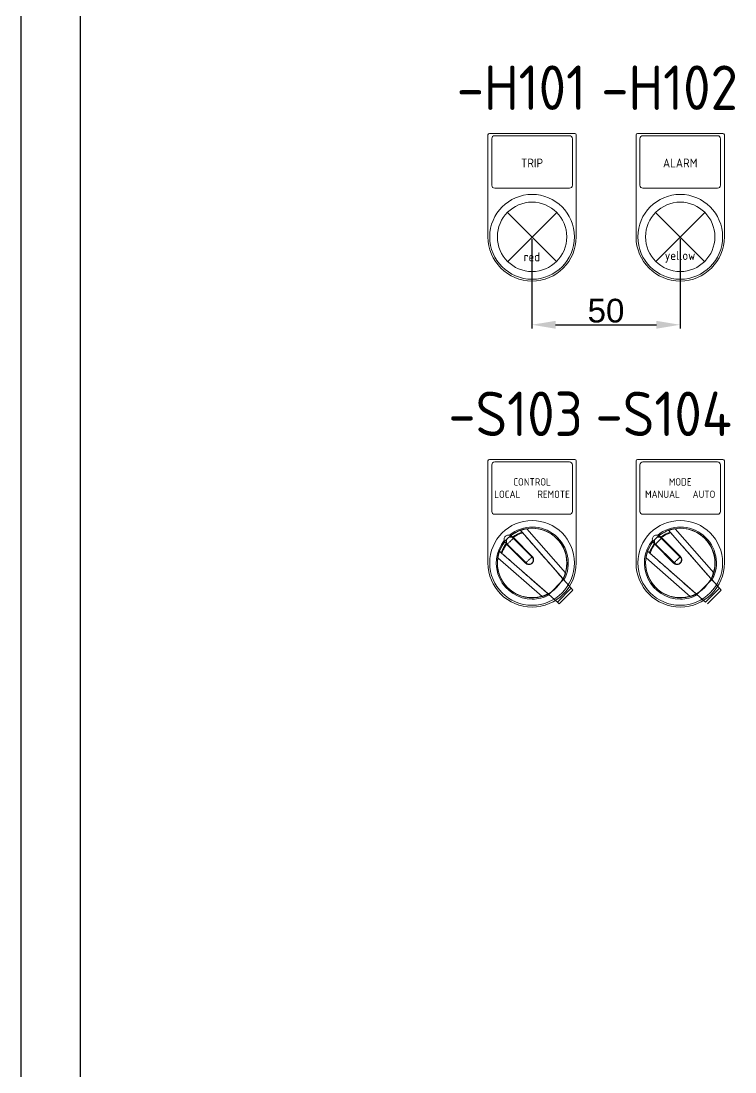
# Model space of a CAD drawing. Header units: millimetres. Extents: x 42356 to 50646, y 31507 to 39566.
# Drawn here: x 43065.5 to 43306.5, y 37394.4 to 37748.9 of the extents above; entities that cross this region are included whole.
import ezdxf
from ezdxf.enums import TextEntityAlignment as Align

# ---------------------------------------------------------------- set-up
doc = ezdxf.new("R2010")
doc.units = ezdxf.units.MM
doc.layers.add('! NO PLOT !', color=7, linetype='Continuous', true_color=0xff75dd, plot=False)
doc.layers.add('000-PI-Oprema', color=30, linetype='Continuous', lineweight=5)
doc.layers.add('000-PI_TEXT', color=7, linetype='Continuous')
doc.styles.add('PI0', font='isocpeur.ttf', dxfattribs={"width": 0.9})
doc.styles.get("Standard").update_dxf_attribs({"font": 'arial.ttf'})
doc.dimstyles.new('ISO-25-lb', dxfattribs={"dimtxt": 8, "dimasz": 8, "dimexe": 1.25, "dimexo": 0.625, "dimtad": 1, "dimtxsty": 'Standard', "dimcen": 5, "dimadec": 0, "dimazin": 0, "dimtfac": 1, "dimtmove": 0, "dimatfit": 3, "dimfxl": 0, "dimarcsym": 0})

# ---------------------------------------------------------------- blocks, each defined once
blk = doc.blocks.new('8806000_2000x800x600')
at = {"layer": '! NO PLOT !'}
for p, q in [((-3770.82, 1831.75), (-3770.82, -8.25)), ((-3750.82, 1826.75), (-3750.82, -3.25))]:
    blk.add_line(p, q, dxfattribs=at)
blk = doc.blocks.new('podloska')
at = {"layer": '000-PI-Oprema'}
for p, q in [((43278.7, 39063.45), (43278.7, 39097.85)), ((43279.2, 39098.35), (43308, 39098.35)), ((43280, 39080.85), (43280, 39096.55)), ((43281, 39097.55), (43306.2, 39097.55)), ((43307.2, 39080.85), (43307.2, 39096.55)), ((43308.5, 39063.45), (43308.5, 39097.85)), ((43281, 39079.85), (43306.2, 39079.85))]:
    blk.add_line(p, q, dxfattribs=at)
blk.add_circle((43293.6, 39063.45), 14.3, dxfattribs=at)
at = {"layer": '000-PI-Oprema', "ltscale": 0.25}
blk.add_circle((43293.6, 39063.45), 11.7, dxfattribs=at)
at = {"layer": '000-PI-Oprema'}
for centre, radius, start, end in [((43279.2, 39097.85), 0.5, 90, 179.9998), ((43281, 39096.55), 1, 90, 180.0001), ((43306.2, 39096.55), 1, 359.9999, 90), ((43308, 39097.85), 0.5, 0.0002, 90), ((43281, 39080.85), 1, 180, 270), ((43306.2, 39080.85), 1, 270, 0), ((43293.6, 39063.45), 14.9, 180, 0)]:
    blk.add_arc(centre, radius, start, end, dxfattribs=at)
blk = doc.blocks.new('*D328')
at = {"layer": '! NO PLOT !', "color": 0, "linetype": 'Continuous', "lineweight": -2, "ltscale": 0.25, "transparency": 16777216}
for p, q in [((43237.97, 37675.34), (43237.97, 37645.21)), ((43287.97, 37675.44), (43287.97, 37645.21)), ((43245.97, 37646.46), (43279.97, 37646.46))]:
    blk.add_line(p, q, dxfattribs=at)
at = {"layer": '! NO PLOT !', "color": 0, "ltscale": 0.25, "transparency": 16777216}
for points in [[(43245.97, 37647.79), (43245.97, 37645.13), (43237.97, 37646.46)], [(43279.97, 37647.79), (43279.97, 37645.13), (43287.97, 37646.46)]]:
    blk.add_solid(points, dxfattribs=at)
at = {"layer": 'Defpoints', "color": 0, "ltscale": 0.25, "transparency": 16777216}
for p in [(43237.97, 37675.97), (43287.97, 37676.07), (43287.97, 37646.46)]:
    blk.add_point(p, dxfattribs=at)
at = {"layer": '! NO PLOT !', "color": 0, "ltscale": 0.25, "transparency": 16777216, "insert": (43262.97, 37651.17), "char_height": 8, "attachment_point": 5}
blk.add_mtext('50', dxfattribs=at)

msp = doc.modelspace()

# ---------------------------------------------------------------- linework, layer by layer
at = {"layer": '000-PI-Oprema'}
for p, q in [((43229.695, 37684.342), (43246.241, 37667.796)), ((43246.341, 37684.342), (43229.795, 37667.796)), ((43279.695, 37684.342), (43296.241, 37667.796)), ((43296.341, 37684.342), (43279.795, 37667.796)), ((43233.047, 37575.547), (43233.332, 37575.691)), ((43233.332, 37575.691), (43233.622, 37575.826)), ((43233.622, 37575.826), (43233.916, 37575.953)), ((43233.916, 37575.953), (43234.214, 37576.07)), ((43234.094, 37577.106), (43234.097, 37577.107)), ((43234.098, 37577.102), (43234.094, 37577.106)), ((43234.097, 37577.107), (43234.106, 37577.11)), ((43234.11, 37577.088), (43234.098, 37577.102)), ((43234.106, 37577.11), (43234.12, 37577.116)), ((43234.131, 37577.065), (43234.11, 37577.088)), ((43234.12, 37577.116), (43234.14, 37577.123)), ((43234.16, 37577.032), (43234.131, 37577.065)), ((43234.14, 37577.123), (43234.166, 37577.132)), ((43234.198, 37576.989), (43234.16, 37577.032)), ((43234.166, 37577.132), (43234.198, 37577.143)), ((43234.198, 37577.143), (43234.236, 37577.157)), ((43234.245, 37576.935), (43234.198, 37576.989)), ((43234.214, 37576.07), (43234.515, 37576.179)), ((43234.236, 37577.157), (43234.28, 37577.171)), ((43234.301, 37576.87), (43234.245, 37576.935)), ((43234.28, 37577.171), (43234.328, 37577.188)), ((43234.367, 37576.795), (43234.301, 37576.87)), ((43234.328, 37577.188), (43234.382, 37577.206)), ((43234.443, 37576.709), (43234.367, 37576.795)), ((43234.382, 37577.206), (43234.441, 37577.225)), ((43234.441, 37577.225), (43234.504, 37577.246)), ((43234.527, 37576.613), (43234.443, 37576.709)), ((43234.504, 37577.246), (43234.57, 37577.267)), ((43234.515, 37576.179), (43234.819, 37576.278)), ((43234.622, 37576.505), (43234.527, 37576.613)), ((43234.57, 37577.267), (43234.64, 37577.288)), ((43234.636, 37576.488), (43234.608, 37576.52)), ((43248.361, 37560.85), (43234.622, 37576.505)), ((43234.664, 37576.455), (43234.636, 37576.488)), ((43234.64, 37577.288), (43234.713, 37577.31)), ((43234.694, 37576.421), (43234.664, 37576.455)), ((43234.724, 37576.387), (43234.694, 37576.421)), ((43234.713, 37577.31), (43234.789, 37577.333)), ((43234.755, 37576.351), (43234.724, 37576.387)), ((43234.787, 37576.315), (43234.755, 37576.351)), ((43234.819, 37576.278), (43234.787, 37576.315)), ((43234.789, 37577.333), (43234.871, 37577.357)), ((43235.55, 37575.446), (43234.819, 37576.278)), ((43234.871, 37577.357), (43234.956, 37577.38)), ((43234.956, 37577.38), (43235.045, 37577.405)), ((43235.045, 37577.405), (43235.137, 37577.429)), ((43235.137, 37577.429), (43235.233, 37577.453)), ((43235.233, 37577.453), (43235.331, 37577.477)), ((43235.331, 37577.477), (43235.431, 37577.501)), ((43235.431, 37577.501), (43235.534, 37577.524)), ((43235.534, 37577.524), (43235.637, 37577.547)), ((43235.637, 37577.547), (43235.742, 37577.569)), ((43235.742, 37577.569), (43235.848, 37577.59)), ((43235.848, 37577.59), (43235.954, 37577.61)), ((43235.954, 37577.61), (43236.059, 37577.629)), ((43236.059, 37577.629), (43236.163, 37577.646)), ((43236.163, 37577.646), (43236.267, 37577.663)), ((43249.358, 37562.745), (43236.267, 37577.663)), ((43283.047, 37575.547), (43283.332, 37575.691)), ((43283.332, 37575.691), (43283.622, 37575.826)), ((43283.622, 37575.826), (43283.916, 37575.953)), ((43283.916, 37575.953), (43284.214, 37576.07)), ((43284.094, 37577.106), (43284.097, 37577.107)), ((43284.098, 37577.102), (43284.094, 37577.106)), ((43284.097, 37577.107), (43284.106, 37577.11)), ((43284.11, 37577.088), (43284.098, 37577.102)), ((43284.106, 37577.11), (43284.12, 37577.116)), ((43284.131, 37577.065), (43284.11, 37577.088)), ((43284.12, 37577.116), (43284.14, 37577.123)), ((43284.16, 37577.032), (43284.131, 37577.065)), ((43284.14, 37577.123), (43284.166, 37577.132)), ((43284.198, 37576.989), (43284.16, 37577.032)), ((43284.166, 37577.132), (43284.198, 37577.143)), ((43284.198, 37577.143), (43284.236, 37577.157)), ((43284.245, 37576.935), (43284.198, 37576.989)), ((43284.214, 37576.07), (43284.515, 37576.179)), ((43284.236, 37577.157), (43284.28, 37577.171)), ((43284.301, 37576.87), (43284.245, 37576.935)), ((43284.28, 37577.171), (43284.328, 37577.188)), ((43284.367, 37576.795), (43284.301, 37576.87)), ((43284.328, 37577.188), (43284.382, 37577.206)), ((43284.443, 37576.709), (43284.367, 37576.795)), ((43284.382, 37577.206), (43284.441, 37577.225)), ((43284.441, 37577.225), (43284.504, 37577.246)), ((43284.527, 37576.613), (43284.443, 37576.709)), ((43284.504, 37577.246), (43284.57, 37577.267)), ((43284.515, 37576.179), (43284.819, 37576.278)), ((43284.622, 37576.505), (43284.527, 37576.613)), ((43284.57, 37577.267), (43284.64, 37577.288)), ((43284.636, 37576.488), (43284.608, 37576.52)), ((43298.361, 37560.85), (43284.622, 37576.505)), ((43284.664, 37576.455), (43284.636, 37576.488)), ((43284.64, 37577.288), (43284.712, 37577.31)), ((43284.694, 37576.421), (43284.664, 37576.455)), ((43284.724, 37576.387), (43284.694, 37576.421)), ((43284.712, 37577.31), (43284.789, 37577.333)), ((43284.755, 37576.351), (43284.724, 37576.387)), ((43284.787, 37576.315), (43284.755, 37576.351)), ((43284.819, 37576.278), (43284.787, 37576.315)), ((43284.789, 37577.333), (43284.871, 37577.357)), ((43285.55, 37575.446), (43284.819, 37576.278)), ((43284.871, 37577.357), (43284.956, 37577.38)), ((43284.956, 37577.38), (43285.045, 37577.405)), ((43285.045, 37577.405), (43285.137, 37577.429)), ((43285.137, 37577.429), (43285.233, 37577.453)), ((43285.233, 37577.453), (43285.331, 37577.477)), ((43285.331, 37577.477), (43285.431, 37577.501)), ((43285.431, 37577.501), (43285.534, 37577.524)), ((43285.534, 37577.524), (43285.637, 37577.547)), ((43285.637, 37577.547), (43285.742, 37577.569)), ((43285.742, 37577.569), (43285.848, 37577.59)), ((43285.848, 37577.59), (43285.954, 37577.61)), ((43285.954, 37577.61), (43286.059, 37577.629)), ((43286.059, 37577.629), (43286.163, 37577.646)), ((43286.163, 37577.646), (43286.267, 37577.663)), ((43299.358, 37562.745), (43286.267, 37577.663)), ((43228.787, 37573.23), (43228.783, 37573.234)), ((43228.799, 37573.218), (43228.787, 37573.23)), ((43228.82, 37573.198), (43228.799, 37573.218)), ((43228.849, 37573.168), (43228.82, 37573.198)), ((43228.887, 37573.13), (43228.849, 37573.168)), ((43228.934, 37573.083), (43228.887, 37573.13)), ((43228.991, 37573.027), (43228.934, 37573.083)), ((43236.496, 37565.662), (43228.988, 37573.17)), ((43229.057, 37572.961), (43228.991, 37573.027)), ((43229.132, 37572.885), (43229.057, 37572.961)), ((43229.073, 37571.918), (43229.249, 37572.183)), ((43229.217, 37572.8), (43229.132, 37572.885)), ((43229.311, 37572.706), (43229.217, 37572.8)), ((43229.317, 37572.559), (43229.236, 37572.64)), ((43229.249, 37572.183), (43229.433, 37572.442)), ((43236.272, 37565.746), (43229.311, 37572.706)), ((43229.345, 37572.531), (43229.317, 37572.559)), ((43229.433, 37572.442), (43229.345, 37572.531)), ((43235.807, 37566.069), (43229.433, 37572.442)), ((43230.908, 37575.352), (43230.904, 37575.356)), ((43230.92, 37575.339), (43230.908, 37575.352)), ((43230.941, 37575.319), (43230.92, 37575.339)), ((43230.97, 37575.29), (43230.941, 37575.319)), ((43238.017, 37568.102), (43230.968, 37575.15)), ((43231.008, 37575.252), (43230.97, 37575.29)), ((43231.253, 37575.006), (43231.008, 37575.252)), ((43231.338, 37574.922), (43231.253, 37575.006)), ((43231.432, 37574.827), (43231.338, 37574.922)), ((43238.393, 37567.867), (43231.432, 37574.827)), ((43231.552, 37574.849), (43231.499, 37574.902)), ((43231.58, 37574.822), (43231.552, 37574.849)), ((43231.608, 37574.793), (43231.58, 37574.822)), ((43231.696, 37574.705), (43231.608, 37574.793)), ((43231.696, 37574.705), (43231.956, 37574.89)), ((43238.07, 37568.331), (43231.696, 37574.705)), ((43231.956, 37574.89), (43232.221, 37575.066)), ((43232.221, 37575.066), (43232.491, 37575.235)), ((43232.491, 37575.235), (43232.767, 37575.395)), ((43232.767, 37575.395), (43233.047, 37575.547)), ((43236.28, 37574.614), (43235.55, 37575.446)), ((43237.009, 37573.783), (43236.28, 37574.614)), ((43237.739, 37572.951), (43237.009, 37573.783)), ((43238.469, 37572.12), (43237.739, 37572.951)), ((43239.198, 37571.288), (43238.469, 37572.12)), ((43278.787, 37573.23), (43278.783, 37573.234)), ((43278.799, 37573.218), (43278.787, 37573.23)), ((43278.82, 37573.198), (43278.799, 37573.218)), ((43278.849, 37573.168), (43278.82, 37573.198)), ((43278.887, 37573.13), (43278.849, 37573.168)), ((43278.934, 37573.083), (43278.887, 37573.13)), ((43278.991, 37573.027), (43278.934, 37573.083)), ((43286.496, 37565.662), (43278.988, 37573.17)), ((43279.057, 37572.961), (43278.991, 37573.027)), ((43279.132, 37572.885), (43279.057, 37572.961)), ((43279.072, 37571.918), (43279.249, 37572.183)), ((43279.217, 37572.8), (43279.132, 37572.885)), ((43279.311, 37572.706), (43279.217, 37572.8)), ((43279.317, 37572.559), (43279.236, 37572.64)), ((43279.249, 37572.183), (43279.433, 37572.442)), ((43286.272, 37565.746), (43279.311, 37572.706)), ((43279.345, 37572.531), (43279.317, 37572.559)), ((43279.433, 37572.442), (43279.345, 37572.531)), ((43285.807, 37566.069), (43279.433, 37572.442)), ((43280.908, 37575.352), (43280.904, 37575.356)), ((43280.92, 37575.339), (43280.908, 37575.352)), ((43280.941, 37575.319), (43280.92, 37575.339)), ((43280.97, 37575.29), (43280.941, 37575.319)), ((43288.016, 37568.102), (43280.968, 37575.15)), ((43281.008, 37575.252), (43280.97, 37575.29)), ((43281.253, 37575.006), (43281.008, 37575.252)), ((43281.338, 37574.922), (43281.253, 37575.006)), ((43281.432, 37574.827), (43281.338, 37574.922)), ((43288.393, 37567.867), (43281.432, 37574.827)), ((43281.552, 37574.849), (43281.499, 37574.902)), ((43281.58, 37574.822), (43281.552, 37574.849)), ((43281.608, 37574.793), (43281.58, 37574.822)), ((43281.696, 37574.705), (43281.608, 37574.793)), ((43281.696, 37574.705), (43281.956, 37574.89)), ((43288.07, 37568.331), (43281.696, 37574.705)), ((43281.956, 37574.89), (43282.221, 37575.066)), ((43282.221, 37575.066), (43282.491, 37575.235)), ((43282.491, 37575.235), (43282.767, 37575.395)), ((43282.767, 37575.395), (43283.047, 37575.547)), ((43286.279, 37574.614), (43285.55, 37575.446)), ((43287.009, 37573.783), (43286.279, 37574.614)), ((43287.739, 37572.951), (43287.009, 37573.783)), ((43288.469, 37572.12), (43287.739, 37572.951)), ((43289.198, 37571.288), (43288.469, 37572.12)), ((43226.57, 37568.396), (43226.592, 37568.501)), ((43226.592, 37568.501), (43226.614, 37568.605)), ((43226.614, 37568.605), (43226.638, 37568.707)), ((43226.638, 37568.707), (43226.661, 37568.808)), ((43226.661, 37568.808), (43226.685, 37568.906)), ((43226.685, 37568.906), (43226.71, 37569.001)), ((43226.71, 37569.001), (43226.734, 37569.094)), ((43226.734, 37569.094), (43226.758, 37569.183)), ((43226.758, 37569.183), (43226.782, 37569.268)), ((43226.782, 37569.268), (43226.806, 37569.349)), ((43226.806, 37569.349), (43226.828, 37569.426)), ((43226.828, 37569.426), (43226.85, 37569.499)), ((43226.85, 37569.499), (43226.872, 37569.568)), ((43226.872, 37569.568), (43226.893, 37569.635)), ((43226.893, 37569.635), (43226.913, 37569.698)), ((43226.913, 37569.698), (43226.933, 37569.756)), ((43226.933, 37569.756), (43226.951, 37569.81)), ((43226.951, 37569.81), (43226.967, 37569.859)), ((43226.967, 37569.859), (43226.982, 37569.902)), ((43226.982, 37569.902), (43226.995, 37569.94)), ((43226.995, 37569.94), (43227.007, 37569.972)), ((43227.007, 37569.972), (43227.016, 37569.999)), ((43227.016, 37569.999), (43227.023, 37570.019)), ((43227.023, 37570.019), (43227.028, 37570.033)), ((43227.028, 37570.033), (43227.031, 37570.041)), ((43227.031, 37570.041), (43227.032, 37570.044)), ((43227.037, 37570.04), (43227.032, 37570.044)), ((43227.05, 37570.028), (43227.037, 37570.04)), ((43227.074, 37570.008), (43227.05, 37570.028)), ((43227.107, 37569.979), (43227.074, 37570.008)), ((43227.15, 37569.941), (43227.107, 37569.979)), ((43227.204, 37569.894), (43227.15, 37569.941)), ((43227.268, 37569.837), (43227.204, 37569.894)), ((43227.343, 37569.771), (43227.268, 37569.837)), ((43227.429, 37569.696), (43227.343, 37569.771)), ((43227.526, 37569.611), (43227.429, 37569.696)), ((43227.633, 37569.517), (43227.526, 37569.611)), ((43227.651, 37569.503), (43227.619, 37569.531)), ((43243.289, 37555.778), (43227.633, 37569.517)), ((43227.684, 37569.474), (43227.651, 37569.503)), ((43227.718, 37569.445), (43227.684, 37569.474)), ((43227.752, 37569.414), (43227.718, 37569.445)), ((43227.787, 37569.383), (43227.752, 37569.414)), ((43227.824, 37569.352), (43227.787, 37569.383)), ((43227.861, 37569.319), (43227.824, 37569.352)), ((43227.861, 37569.319), (43227.96, 37569.624)), ((43228.692, 37568.589), (43227.861, 37569.319)), ((43227.96, 37569.624), (43228.069, 37569.925)), ((43228.069, 37569.925), (43228.186, 37570.223)), ((43228.186, 37570.223), (43228.313, 37570.517)), ((43228.313, 37570.517), (43228.448, 37570.806)), ((43228.448, 37570.806), (43228.591, 37571.091)), ((43228.591, 37571.091), (43228.743, 37571.372)), ((43229.524, 37567.859), (43228.692, 37568.589)), ((43228.743, 37571.372), (43228.904, 37571.647)), ((43228.904, 37571.647), (43229.073, 37571.918)), ((43239.928, 37570.457), (43239.198, 37571.288)), ((43240.657, 37569.626), (43239.928, 37570.457)), ((43242.116, 37567.964), (43240.657, 37569.626)), ((43276.57, 37568.396), (43276.592, 37568.501)), ((43276.592, 37568.501), (43276.614, 37568.605)), ((43276.614, 37568.605), (43276.638, 37568.707)), ((43276.638, 37568.707), (43276.661, 37568.808)), ((43276.661, 37568.808), (43276.685, 37568.906)), ((43276.685, 37568.906), (43276.71, 37569.001)), ((43276.71, 37569.001), (43276.734, 37569.094)), ((43276.734, 37569.094), (43276.758, 37569.183)), ((43276.758, 37569.183), (43276.782, 37569.268)), ((43276.782, 37569.268), (43276.806, 37569.349)), ((43276.806, 37569.349), (43276.828, 37569.426)), ((43276.828, 37569.426), (43276.85, 37569.499)), ((43276.85, 37569.499), (43276.872, 37569.568)), ((43276.872, 37569.568), (43276.893, 37569.635)), ((43276.893, 37569.635), (43276.913, 37569.698)), ((43276.913, 37569.698), (43276.932, 37569.756)), ((43276.932, 37569.756), (43276.951, 37569.81)), ((43276.951, 37569.81), (43276.967, 37569.859)), ((43276.967, 37569.859), (43276.982, 37569.902)), ((43276.982, 37569.902), (43276.995, 37569.94)), ((43276.995, 37569.94), (43277.007, 37569.972)), ((43277.007, 37569.972), (43277.016, 37569.999)), ((43277.016, 37569.999), (43277.023, 37570.019)), ((43277.023, 37570.019), (43277.028, 37570.033)), ((43277.028, 37570.033), (43277.031, 37570.041)), ((43277.031, 37570.041), (43277.032, 37570.044)), ((43277.037, 37570.04), (43277.032, 37570.044)), ((43277.05, 37570.028), (43277.037, 37570.04)), ((43277.074, 37570.008), (43277.05, 37570.028)), ((43277.107, 37569.979), (43277.074, 37570.008)), ((43277.15, 37569.941), (43277.107, 37569.979)), ((43277.204, 37569.894), (43277.15, 37569.941)), ((43277.268, 37569.837), (43277.204, 37569.894)), ((43277.343, 37569.771), (43277.268, 37569.837)), ((43277.429, 37569.696), (43277.343, 37569.771)), ((43277.526, 37569.611), (43277.429, 37569.696)), ((43277.633, 37569.517), (43277.526, 37569.611)), ((43277.651, 37569.503), (43277.619, 37569.531)), ((43293.289, 37555.778), (43277.633, 37569.517)), ((43277.684, 37569.474), (43277.651, 37569.503)), ((43277.718, 37569.445), (43277.684, 37569.474)), ((43277.752, 37569.414), (43277.718, 37569.445)), ((43277.787, 37569.383), (43277.752, 37569.414)), ((43277.823, 37569.352), (43277.787, 37569.383)), ((43277.86, 37569.319), (43277.823, 37569.352)), ((43277.86, 37569.319), (43277.96, 37569.624)), ((43278.692, 37568.589), (43277.86, 37569.319)), ((43277.96, 37569.624), (43278.068, 37569.925)), ((43278.068, 37569.925), (43278.186, 37570.223)), ((43278.186, 37570.223), (43278.313, 37570.517)), ((43278.313, 37570.517), (43278.448, 37570.806)), ((43278.448, 37570.806), (43278.591, 37571.091)), ((43278.591, 37571.091), (43278.743, 37571.372)), ((43279.524, 37567.859), (43278.692, 37568.589)), ((43278.743, 37571.372), (43278.904, 37571.647)), ((43278.904, 37571.647), (43279.072, 37571.918)), ((43289.928, 37570.457), (43289.198, 37571.288)), ((43290.657, 37569.626), (43289.928, 37570.457)), ((43292.116, 37567.964), (43290.657, 37569.626)), ((43226.476, 37567.872), (43226.492, 37567.975)), ((43241.394, 37554.78), (43226.476, 37567.872)), ((43226.492, 37567.975), (43226.51, 37568.08)), ((43226.51, 37568.08), (43226.529, 37568.185)), ((43226.529, 37568.185), (43226.549, 37568.291)), ((43226.549, 37568.291), (43226.57, 37568.396)), ((43230.356, 37567.129), (43229.524, 37567.859)), ((43231.188, 37566.399), (43230.356, 37567.129)), ((43232.019, 37565.67), (43231.188, 37566.399)), ((43232.851, 37564.94), (43232.019, 37565.67)), ((43235.859, 37566.019), (43235.807, 37566.069)), ((43235.913, 37565.972), (43235.859, 37566.019)), ((43235.969, 37565.927), (43235.913, 37565.972)), ((43236.027, 37565.885), (43235.969, 37565.927)), ((43236.087, 37565.845), (43236.027, 37565.885)), ((43236.149, 37565.808), (43236.087, 37565.845)), ((43236.212, 37565.774), (43236.149, 37565.808)), ((43236.277, 37565.743), (43236.212, 37565.774)), ((43236.343, 37565.715), (43236.277, 37565.743)), ((43236.41, 37565.69), (43236.343, 37565.715)), ((43236.478, 37565.668), (43236.41, 37565.69)), ((43236.548, 37565.648), (43236.478, 37565.668)), ((43236.618, 37565.633), (43236.548, 37565.648)), ((43236.688, 37565.62), (43236.618, 37565.633)), ((43236.759, 37565.61), (43236.688, 37565.62)), ((43236.831, 37565.604), (43236.759, 37565.61)), ((43236.903, 37565.6), (43236.831, 37565.604)), ((43236.974, 37565.6), (43236.903, 37565.6)), ((43236.974, 37565.6), (43237.046, 37565.604)), ((43237.046, 37565.604), (43237.118, 37565.61)), ((43237.118, 37565.61), (43237.189, 37565.62)), ((43237.189, 37565.62), (43237.26, 37565.632)), ((43237.26, 37565.632), (43237.33, 37565.648)), ((43237.33, 37565.648), (43237.399, 37565.668)), ((43237.399, 37565.668), (43237.467, 37565.69)), ((43237.467, 37565.69), (43237.534, 37565.715)), ((43237.534, 37565.715), (43237.6, 37565.743)), ((43237.6, 37565.743), (43237.665, 37565.774)), ((43237.665, 37565.774), (43237.728, 37565.808)), ((43237.728, 37565.808), (43237.79, 37565.845)), ((43237.79, 37565.845), (43237.85, 37565.885)), ((43237.85, 37565.885), (43237.908, 37565.927)), ((43237.908, 37565.927), (43237.964, 37565.972)), ((43237.964, 37565.972), (43238.018, 37566.019)), ((43238.476, 37567.642), (43238.017, 37568.102)), ((43238.018, 37566.019), (43238.07, 37566.069)), ((43238.12, 37568.279), (43238.07, 37568.331)), ((43238.07, 37566.069), (43238.12, 37566.121)), ((43238.167, 37568.225), (43238.12, 37568.279)), ((43238.12, 37566.121), (43238.167, 37566.175)), ((43238.212, 37568.169), (43238.167, 37568.225)), ((43238.167, 37566.175), (43238.212, 37566.231)), ((43238.254, 37568.111), (43238.212, 37568.169)), ((43238.212, 37566.231), (43238.254, 37566.289)), ((43238.293, 37568.051), (43238.254, 37568.111)), ((43238.254, 37566.289), (43238.293, 37566.349)), ((43238.33, 37567.99), (43238.293, 37568.051)), ((43238.293, 37566.349), (43238.33, 37566.41)), ((43238.364, 37567.926), (43238.33, 37567.99)), ((43238.33, 37566.41), (43238.364, 37566.474)), ((43238.395, 37567.862), (43238.364, 37567.926)), ((43238.364, 37566.474), (43238.395, 37566.538)), ((43238.424, 37567.796), (43238.395, 37567.862)), ((43238.395, 37566.538), (43238.424, 37566.604)), ((43238.449, 37567.728), (43238.424, 37567.796)), ((43238.424, 37566.604), (43238.449, 37566.672)), ((43238.471, 37567.66), (43238.449, 37567.728)), ((43238.449, 37566.672), (43238.471, 37566.74)), ((43238.49, 37567.591), (43238.471, 37567.66)), ((43238.471, 37566.74), (43238.49, 37566.809)), ((43238.506, 37567.521), (43238.49, 37567.591)), ((43238.49, 37566.809), (43238.506, 37566.879)), ((43238.519, 37567.45), (43238.506, 37567.521)), ((43238.506, 37566.879), (43238.519, 37566.95)), ((43238.529, 37567.379), (43238.519, 37567.45)), ((43238.519, 37566.95), (43238.529, 37567.021)), ((43238.535, 37567.308), (43238.529, 37567.379)), ((43238.529, 37567.021), (43238.535, 37567.092)), ((43238.538, 37567.236), (43238.535, 37567.308)), ((43238.535, 37567.092), (43238.538, 37567.164)), ((43238.538, 37567.164), (43238.538, 37567.236)), ((43242.845, 37567.133), (43242.116, 37567.964)), ((43243.574, 37566.302), (43242.845, 37567.133)), ((43244.303, 37565.472), (43243.574, 37566.302)), ((43245.031, 37564.641), (43244.303, 37565.472)), ((43276.476, 37567.872), (43276.492, 37567.975)), ((43291.394, 37554.78), (43276.476, 37567.872)), ((43276.492, 37567.975), (43276.51, 37568.08)), ((43276.51, 37568.08), (43276.529, 37568.185)), ((43276.529, 37568.185), (43276.549, 37568.291)), ((43276.549, 37568.291), (43276.57, 37568.396)), ((43280.356, 37567.129), (43279.524, 37567.859)), ((43281.188, 37566.399), (43280.356, 37567.129)), ((43282.019, 37565.67), (43281.188, 37566.399)), ((43282.85, 37564.94), (43282.019, 37565.67)), ((43285.859, 37566.019), (43285.807, 37566.069)), ((43285.913, 37565.972), (43285.859, 37566.019)), ((43285.969, 37565.927), (43285.913, 37565.972)), ((43286.027, 37565.885), (43285.969, 37565.927)), ((43286.087, 37565.845), (43286.027, 37565.885)), ((43286.149, 37565.808), (43286.087, 37565.845)), ((43286.212, 37565.774), (43286.149, 37565.808)), ((43286.277, 37565.743), (43286.212, 37565.774)), ((43286.343, 37565.715), (43286.277, 37565.743)), ((43286.41, 37565.69), (43286.343, 37565.715)), ((43286.478, 37565.668), (43286.41, 37565.69)), ((43286.548, 37565.648), (43286.478, 37565.668)), ((43286.618, 37565.633), (43286.548, 37565.648)), ((43286.688, 37565.62), (43286.618, 37565.633)), ((43286.759, 37565.61), (43286.688, 37565.62)), ((43286.831, 37565.604), (43286.759, 37565.61)), ((43286.903, 37565.6), (43286.831, 37565.604)), ((43286.974, 37565.6), (43286.903, 37565.6)), ((43286.974, 37565.6), (43287.046, 37565.604)), ((43287.046, 37565.604), (43287.118, 37565.61)), ((43287.118, 37565.61), (43287.189, 37565.62)), ((43287.189, 37565.62), (43287.26, 37565.632)), ((43287.26, 37565.632), (43287.33, 37565.648)), ((43287.33, 37565.648), (43287.399, 37565.668)), ((43287.399, 37565.668), (43287.467, 37565.69)), ((43287.467, 37565.69), (43287.534, 37565.715)), ((43287.534, 37565.715), (43287.6, 37565.743)), ((43287.6, 37565.743), (43287.665, 37565.774)), ((43287.665, 37565.774), (43287.728, 37565.808)), ((43287.728, 37565.808), (43287.79, 37565.845)), ((43287.79, 37565.845), (43287.85, 37565.885)), ((43287.85, 37565.885), (43287.908, 37565.927)), ((43287.908, 37565.927), (43287.964, 37565.972)), ((43287.964, 37565.972), (43288.018, 37566.019)), ((43288.476, 37567.642), (43288.016, 37568.102)), ((43288.018, 37566.019), (43288.07, 37566.069)), ((43288.12, 37568.279), (43288.07, 37568.331)), ((43288.07, 37566.069), (43288.12, 37566.121)), ((43288.167, 37568.225), (43288.12, 37568.279)), ((43288.12, 37566.121), (43288.167, 37566.175)), ((43288.212, 37568.169), (43288.167, 37568.225)), ((43288.167, 37566.175), (43288.212, 37566.231)), ((43288.254, 37568.111), (43288.212, 37568.169)), ((43288.212, 37566.231), (43288.254, 37566.289)), ((43288.293, 37568.051), (43288.254, 37568.111)), ((43288.254, 37566.289), (43288.293, 37566.349)), ((43288.33, 37567.99), (43288.293, 37568.051)), ((43288.293, 37566.349), (43288.33, 37566.41)), ((43288.364, 37567.926), (43288.33, 37567.99)), ((43288.33, 37566.41), (43288.364, 37566.474)), ((43288.395, 37567.862), (43288.364, 37567.926)), ((43288.364, 37566.474), (43288.395, 37566.538)), ((43288.424, 37567.796), (43288.395, 37567.862)), ((43288.395, 37566.538), (43288.424, 37566.604)), ((43288.449, 37567.728), (43288.424, 37567.796)), ((43288.424, 37566.604), (43288.449, 37566.672)), ((43288.471, 37567.66), (43288.449, 37567.728)), ((43288.449, 37566.672), (43288.471, 37566.74)), ((43288.49, 37567.591), (43288.471, 37567.66)), ((43288.471, 37566.74), (43288.49, 37566.809)), ((43288.506, 37567.521), (43288.49, 37567.591)), ((43288.49, 37566.809), (43288.506, 37566.879)), ((43288.519, 37567.45), (43288.506, 37567.521)), ((43288.506, 37566.879), (43288.519, 37566.95)), ((43288.529, 37567.379), (43288.519, 37567.45)), ((43288.519, 37566.95), (43288.529, 37567.021)), ((43288.535, 37567.308), (43288.529, 37567.379)), ((43288.529, 37567.021), (43288.535, 37567.092)), ((43288.538, 37567.236), (43288.535, 37567.308)), ((43288.535, 37567.092), (43288.538, 37567.164)), ((43288.538, 37567.164), (43288.538, 37567.236)), ((43292.845, 37567.133), (43292.116, 37567.964)), ((43293.574, 37566.302), (43292.845, 37567.133)), ((43294.303, 37565.472), (43293.574, 37566.302)), ((43295.031, 37564.641), (43294.303, 37565.472)), ((43233.682, 37564.211), (43232.851, 37564.94)), ((43234.513, 37563.481), (43233.682, 37564.211)), ((43236.175, 37562.023), (43234.513, 37563.481)), ((43237.006, 37561.294), (43236.175, 37562.023)), ((43246.489, 37562.981), (43245.031, 37564.641)), ((43247.217, 37562.15), (43246.489, 37562.981)), ((43248.674, 37560.49), (43247.217, 37562.15)), ((43247.533, 37561.79), (43247.534, 37561.791)), ((43248.842, 37561.328), (43248.915, 37561.499)), ((43248.915, 37561.499), (43248.992, 37561.686)), ((43248.992, 37561.686), (43249.07, 37561.886)), ((43249.07, 37561.886), (43249.147, 37562.096)), ((43249.147, 37562.096), (43249.222, 37562.312)), ((43249.222, 37562.312), (43249.293, 37562.53)), ((43249.293, 37562.53), (43249.358, 37562.745)), ((43283.682, 37564.211), (43282.85, 37564.94)), ((43284.513, 37563.481), (43283.682, 37564.211)), ((43286.175, 37562.023), (43284.513, 37563.481)), ((43287.006, 37561.294), (43286.175, 37562.023)), ((43296.489, 37562.981), (43295.031, 37564.641)), ((43297.217, 37562.15), (43296.489, 37562.981)), ((43298.674, 37560.49), (43297.217, 37562.15)), ((43297.533, 37561.79), (43297.534, 37561.791)), ((43298.842, 37561.328), (43298.915, 37561.499)), ((43298.915, 37561.499), (43298.992, 37561.686)), ((43298.992, 37561.686), (43299.07, 37561.886)), ((43299.07, 37561.886), (43299.147, 37562.096)), ((43299.147, 37562.096), (43299.222, 37562.312)), ((43299.222, 37562.312), (43299.293, 37562.53)), ((43299.293, 37562.53), (43299.358, 37562.745)), ((43237.836, 37560.565), (43237.006, 37561.294)), ((43238.667, 37559.836), (43237.836, 37560.565)), ((43239.497, 37559.107), (43238.667, 37559.836)), ((43241.988, 37556.921), (43239.497, 37559.107)), ((43243.648, 37555.465), (43248.674, 37560.49)), ((43243.652, 37555.459), (43248.679, 37560.486)), ((43248.36, 37560.849), (43248.361, 37560.85)), ((43248.679, 37560.486), (43248.361, 37560.85)), ((43251.253, 37557.554), (43248.679, 37560.486)), ((43248.694, 37560.781), (43248.697, 37560.845)), ((43248.696, 37560.718), (43248.694, 37560.781)), ((43248.703, 37560.657), (43248.696, 37560.718)), ((43248.697, 37560.845), (43248.705, 37560.909)), ((43248.716, 37560.597), (43248.703, 37560.657)), ((43248.705, 37560.909), (43248.717, 37560.975)), ((43248.734, 37560.537), (43248.716, 37560.597)), ((43248.717, 37560.975), (43248.735, 37561.042)), ((43248.758, 37560.478), (43248.734, 37560.537)), ((43248.735, 37561.042), (43248.756, 37561.11)), ((43248.756, 37561.11), (43248.781, 37561.181)), ((43248.786, 37560.419), (43248.758, 37560.478)), ((43248.781, 37561.181), (43248.81, 37561.253)), ((43248.82, 37560.359), (43248.786, 37560.419)), ((43248.81, 37561.253), (43248.842, 37561.328)), ((43248.859, 37560.3), (43248.82, 37560.359)), ((43248.903, 37560.24), (43248.859, 37560.3)), ((43248.95, 37560.179), (43248.903, 37560.24)), ((43249.002, 37560.119), (43248.95, 37560.179)), ((43287.836, 37560.565), (43287.006, 37561.294)), ((43288.667, 37559.836), (43287.836, 37560.565)), ((43289.497, 37559.107), (43288.667, 37559.836)), ((43291.988, 37556.921), (43289.497, 37559.107)), ((43293.648, 37555.465), (43298.674, 37560.49)), ((43293.652, 37555.459), (43298.679, 37560.486)), ((43298.36, 37560.849), (43298.361, 37560.85)), ((43298.679, 37560.486), (43298.361, 37560.85)), ((43301.253, 37557.554), (43298.679, 37560.486)), ((43298.694, 37560.781), (43298.697, 37560.845)), ((43298.696, 37560.718), (43298.694, 37560.781)), ((43298.703, 37560.657), (43298.696, 37560.718)), ((43298.697, 37560.845), (43298.705, 37560.909)), ((43298.716, 37560.597), (43298.703, 37560.657)), ((43298.705, 37560.909), (43298.717, 37560.975)), ((43298.734, 37560.537), (43298.716, 37560.597)), ((43298.717, 37560.975), (43298.735, 37561.042)), ((43298.758, 37560.478), (43298.734, 37560.537)), ((43298.735, 37561.042), (43298.756, 37561.11)), ((43298.756, 37561.11), (43298.781, 37561.181)), ((43298.786, 37560.419), (43298.758, 37560.478)), ((43298.781, 37561.181), (43298.81, 37561.253)), ((43298.82, 37560.359), (43298.786, 37560.419)), ((43298.81, 37561.253), (43298.842, 37561.328)), ((43298.859, 37560.3), (43298.82, 37560.359)), ((43298.903, 37560.24), (43298.859, 37560.3)), ((43298.95, 37560.179), (43298.903, 37560.24)), ((43299.002, 37560.119), (43298.95, 37560.179)), ((43241.394, 37554.78), (43241.53, 37554.821)), ((43241.53, 37554.821), (43241.668, 37554.864)), ((43241.668, 37554.864), (43241.807, 37554.91)), ((43241.807, 37554.91), (43241.945, 37554.957)), ((43241.945, 37554.957), (43242.082, 37555.005)), ((43243.648, 37555.465), (43241.988, 37556.921)), ((43242.082, 37555.005), (43242.215, 37555.055)), ((43242.215, 37555.055), (43242.345, 37555.104)), ((43242.345, 37555.104), (43242.471, 37555.154)), ((43242.348, 37556.604), (43242.349, 37556.605)), ((43242.471, 37555.154), (43242.591, 37555.203)), ((43242.591, 37555.203), (43242.704, 37555.251)), ((43242.704, 37555.251), (43242.811, 37555.297)), ((43242.811, 37555.297), (43242.885, 37555.329)), ((43242.885, 37555.329), (43242.957, 37555.357)), ((43242.957, 37555.357), (43243.028, 37555.383)), ((43243.028, 37555.383), (43243.098, 37555.404)), ((43243.098, 37555.404), (43243.165, 37555.421)), ((43243.165, 37555.421), (43243.231, 37555.434)), ((43243.231, 37555.434), (43243.295, 37555.442)), ((43243.289, 37555.778), (43243.29, 37555.779)), ((43243.652, 37555.459), (43243.289, 37555.778)), ((43243.295, 37555.442), (43243.358, 37555.445)), ((43243.42, 37555.443), (43243.358, 37555.445)), ((43243.482, 37555.435), (43243.42, 37555.443)), ((43243.542, 37555.422), (43243.482, 37555.435)), ((43243.602, 37555.404), (43243.542, 37555.422)), ((43243.662, 37555.381), (43243.602, 37555.404)), ((43246.585, 37552.886), (43243.652, 37555.459)), ((43243.721, 37555.352), (43243.662, 37555.381)), ((43243.78, 37555.318), (43243.721, 37555.352)), ((43243.839, 37555.28), (43243.78, 37555.318)), ((43243.899, 37555.236), (43243.839, 37555.28)), ((43243.959, 37555.188), (43243.899, 37555.236)), ((43244.02, 37555.137), (43243.959, 37555.188)), ((43246.585, 37552.886), (43251.253, 37557.554)), ((43247.207, 37552.339), (43251.799, 37556.931)), ((43251.799, 37556.931), (43251.253, 37557.554)), ((43291.394, 37554.78), (43291.53, 37554.821)), ((43291.53, 37554.821), (43291.668, 37554.864)), ((43291.668, 37554.864), (43291.807, 37554.91)), ((43291.807, 37554.91), (43291.945, 37554.957)), ((43291.945, 37554.957), (43292.082, 37555.005)), ((43293.648, 37555.465), (43291.988, 37556.921)), ((43292.082, 37555.005), (43292.215, 37555.055)), ((43292.215, 37555.055), (43292.345, 37555.104)), ((43292.345, 37555.104), (43292.471, 37555.154)), ((43292.348, 37556.604), (43292.348, 37556.605)), ((43292.471, 37555.154), (43292.591, 37555.203)), ((43292.591, 37555.203), (43292.704, 37555.251)), ((43292.704, 37555.251), (43292.811, 37555.297)), ((43292.811, 37555.297), (43292.885, 37555.329)), ((43292.885, 37555.329), (43292.957, 37555.357)), ((43292.957, 37555.357), (43293.028, 37555.383)), ((43293.028, 37555.383), (43293.098, 37555.404)), ((43293.098, 37555.404), (43293.165, 37555.421)), ((43293.165, 37555.421), (43293.231, 37555.434)), ((43293.231, 37555.434), (43293.295, 37555.442)), ((43293.289, 37555.778), (43293.29, 37555.779)), ((43293.652, 37555.459), (43293.289, 37555.778)), ((43293.295, 37555.442), (43293.358, 37555.445)), ((43293.42, 37555.443), (43293.358, 37555.445)), ((43293.481, 37555.435), (43293.42, 37555.443)), ((43293.542, 37555.422), (43293.481, 37555.435)), ((43293.602, 37555.404), (43293.542, 37555.422)), ((43293.662, 37555.381), (43293.602, 37555.404)), ((43296.585, 37552.886), (43293.652, 37555.459)), ((43293.721, 37555.352), (43293.662, 37555.381)), ((43293.78, 37555.318), (43293.721, 37555.352)), ((43293.839, 37555.28), (43293.78, 37555.318)), ((43293.899, 37555.236), (43293.839, 37555.28)), ((43293.959, 37555.188), (43293.899, 37555.236)), ((43294.02, 37555.137), (43293.959, 37555.188)), ((43296.585, 37552.886), (43301.253, 37557.554)), ((43297.207, 37552.339), (43301.799, 37556.931)), ((43301.799, 37556.931), (43301.253, 37557.554)), ((43247.207, 37552.339), (43246.585, 37552.886))]:
    msp.add_line(p, q, dxfattribs=at)
for points in [[(43230.49, 37575.464), (43230.242, 37575.527), (43229.983, 37575.54), (43229.722, 37575.502), (43229.47, 37575.416), (43229.236, 37575.283), (43229.029, 37575.11), (43228.855, 37574.903), (43228.723, 37574.669), (43228.637, 37574.417), (43228.599, 37574.156), (43228.612, 37573.897), (43228.675, 37573.648)], [(43228.675, 37573.648), (43228.807, 37573.393), (43228.988, 37573.17)], [(43231.734, 37574.384), (43231.523, 37574.558), (43231.281, 37574.687), (43231.019, 37574.766), (43230.746, 37574.792), (43230.474, 37574.765), (43230.211, 37574.685), (43229.969, 37574.555), (43229.757, 37574.381), (43229.583, 37574.169), (43229.454, 37573.927), (43229.374, 37573.665), (43229.346, 37573.392), (43229.373, 37573.12), (43229.452, 37572.857), (43229.581, 37572.616), (43229.754, 37572.404)], [(43231.734, 37574.384), (43231.704, 37574.377), (43231.637, 37574.331), (43231.535, 37574.25), (43231.403, 37574.136), (43231.246, 37573.993), (43231.069, 37573.827), (43230.88, 37573.645), (43230.686, 37573.453), (43230.494, 37573.259), (43230.311, 37573.07), (43230.146, 37572.893), (43230.003, 37572.736), (43229.889, 37572.604), (43229.807, 37572.502), (43229.762, 37572.435), (43229.754, 37572.404)], [(43230.968, 37575.15), (43230.745, 37575.332), (43230.49, 37575.464)], [(43280.49, 37575.464), (43280.242, 37575.527), (43279.983, 37575.54), (43279.722, 37575.502), (43279.47, 37575.416), (43279.236, 37575.283), (43279.028, 37575.11), (43278.855, 37574.903), (43278.723, 37574.669), (43278.637, 37574.417), (43278.599, 37574.156), (43278.612, 37573.897), (43278.675, 37573.648)], [(43278.675, 37573.648), (43278.807, 37573.393), (43278.988, 37573.17)], [(43281.734, 37574.384), (43281.523, 37574.558), (43281.281, 37574.687), (43281.019, 37574.766), (43280.746, 37574.792), (43280.474, 37574.765), (43280.211, 37574.685), (43279.969, 37574.555), (43279.757, 37574.381), (43279.583, 37574.169), (43279.454, 37573.927), (43279.374, 37573.665), (43279.346, 37573.392), (43279.373, 37573.12), (43279.452, 37572.857), (43279.581, 37572.616), (43279.754, 37572.404)], [(43281.734, 37574.384), (43281.704, 37574.377), (43281.636, 37574.331), (43281.535, 37574.25), (43281.403, 37574.136), (43281.246, 37573.993), (43281.069, 37573.827), (43280.88, 37573.645), (43280.686, 37573.453), (43280.494, 37573.259), (43280.311, 37573.07), (43280.146, 37572.893), (43280.003, 37572.736), (43279.889, 37572.604), (43279.807, 37572.502), (43279.762, 37572.435), (43279.754, 37572.404)], [(43280.968, 37575.15), (43280.745, 37575.332), (43280.49, 37575.464)], [(43238.017, 37568.102), (43237.986, 37568.094), (43237.919, 37568.049), (43237.817, 37567.968), (43237.685, 37567.854), (43237.528, 37567.711), (43237.351, 37567.545), (43237.162, 37567.363), (43236.968, 37567.171), (43236.776, 37566.977), (43236.593, 37566.787), (43236.428, 37566.611), (43236.285, 37566.454), (43236.171, 37566.322), (43236.09, 37566.22), (43236.044, 37566.153), (43236.037, 37566.122)], [(43236.037, 37566.122), (43236.248, 37565.948), (43236.49, 37565.819), (43236.752, 37565.74), (43237.025, 37565.713), (43237.298, 37565.74), (43237.561, 37565.82), (43237.803, 37565.95), (43238.015, 37566.124), (43238.189, 37566.336), (43238.318, 37566.578), (43238.398, 37566.84), (43238.425, 37567.113), (43238.399, 37567.386), (43238.319, 37567.648), (43238.19, 37567.89), (43238.017, 37568.102)], [(43288.016, 37568.102), (43287.986, 37568.094), (43287.919, 37568.049), (43287.817, 37567.968), (43287.685, 37567.854), (43287.528, 37567.711), (43287.351, 37567.545), (43287.162, 37567.363), (43286.968, 37567.171), (43286.776, 37566.977), (43286.593, 37566.787), (43286.428, 37566.611), (43286.285, 37566.454), (43286.171, 37566.322), (43286.089, 37566.22), (43286.044, 37566.153), (43286.037, 37566.122)], [(43286.037, 37566.122), (43286.248, 37565.948), (43286.49, 37565.819), (43286.752, 37565.74), (43287.025, 37565.713), (43287.298, 37565.74), (43287.561, 37565.82), (43287.803, 37565.95), (43288.015, 37566.124), (43288.189, 37566.336), (43288.318, 37566.578), (43288.398, 37566.84), (43288.425, 37567.113), (43288.399, 37567.386), (43288.319, 37567.648), (43288.19, 37567.89), (43288.016, 37568.102)]]:
    msp.add_lwpolyline(points, dxfattribs=at)
for centre, radius, start, end in [((43238.084, 37566.054), 12.15, 332.06339, 129.08147), ((43238.084, 37566.054), 11.75, 109.84984, 128.23046), ((43238.07, 37566.069), 11.01, 108.33018, 126.64371), ((43238.084, 37566.054), 11.01, 108.33018, 108.33753), ((43238.084, 37566.054), 11.75, 343.63927, 98.89794), ((43288.084, 37566.054), 12.15, 332.06339, 129.08147), ((43288.084, 37566.054), 11.75, 109.84984, 128.23046), ((43288.07, 37566.069), 11.01, 108.33018, 126.64371), ((43288.084, 37566.054), 11.01, 108.33018, 108.33753), ((43288.084, 37566.054), 11.75, 343.63927, 98.89794), ((43238.084, 37566.054), 12.15, 140.91853, 270), ((43238.084, 37566.054), 11.75, 142.33437, 160.15016), ((43238.07, 37566.069), 11.01, 143.35629, 161.66982), ((43238.084, 37566.054), 11.75, 141.76954, 142.33437), ((43238.084, 37566.054), 11.01, 142.83063, 143.35629), ((43238.084, 37566.054), 11.01, 126.64371, 127.16937), ((43288.084, 37566.054), 12.15, 140.91853, 270), ((43288.084, 37566.054), 11.75, 142.33437, 160.15016), ((43288.07, 37566.069), 11.01, 143.35629, 161.66982), ((43288.084, 37566.054), 11.75, 141.76954, 142.33437), ((43288.084, 37566.054), 11.01, 142.83063, 143.35629), ((43288.084, 37566.054), 11.01, 126.64371, 127.16937), ((43238.084, 37566.054), 11.01, 161.66247, 161.66982), ((43288.084, 37566.054), 11.01, 161.66247, 161.66982), ((43238.084, 37566.054), 11.75, 171.10206, 286.36073), ((43288.084, 37566.054), 11.75, 171.10206, 286.36073), ((43238.084, 37566.054), 12.15, 270, 297.93658), ((43288.084, 37566.054), 12.15, 270, 297.93658)]:
    msp.add_arc(centre, radius, start, end, dxfattribs=at)

# ---------------------------------------------------------------- block references
msp.add_blockref('8806000_2000x800x600', (46836.345, 36655.52))
for p in [(-55.578, -1387.331), (-5.578, -1387.331), (-55.578, -1497.331), (-5.578, -1497.331)]:
    msp.add_blockref('podloska', p, dxfattribs=at)

# ---------------------------------------------------------------- texts
at = {"layer": '! NO PLOT !', "char_height": 3, "width": 27.82747, "attachment_point": 5, "style": 'PI0'}
for s, insert in [('{\\fISOCPEUR|b0|i0|c238|p34;yellow}', (43287.968, 37669.366)), ('{\\fISOCPEUR|b0|i0|c238|p34;red}', (43237.968, 37669.366))]:
    msp.add_mtext(s, dxfattribs=dict(at, insert=insert))
at = {"layer": '000-PI_TEXT', "style": 'PI0', "width": 0.9}
for s, p in [('-H101', (43234.422, 37726.439)), ('-H102', (43284.422, 37726.439)), ('-S103', (43232.446, 37616.439)), ('-S104', (43282.445, 37616.439))]:
    msp.add_text(s, height=15, dxfattribs=at).set_placement(p, align=Align.MIDDLE)
at = {"layer": '000-PI_TEXT', "attachment_point": 5, "style": 'PI0'}
for s, insert, char_height, width in [('TRIP', (43238.018, 37701.019), 3, 27.82747), ('ALARM', (43288.018, 37701.019), 3, 27.82747), ('CONTROL\\PLOCAL    REMOTE', (43238.018, 37591.369), 2.5, 24.5), ('MODE\\PMANUAL   AUTO', (43288.018, 37591.369), 2.5, 24.5)]:
    msp.add_mtext(s, dxfattribs=dict(at, insert=insert, char_height=char_height, width=width))

# ---------------------------------------------------------------- dimensions: what is measured, and where the dimension line sits
at = {"layer": '! NO PLOT !', "ltscale": 0.25}
dim = msp.add_linear_dim(base=(43287.968, 37646.46), p1=(43237.968, 37675.969), p2=(43287.968, 37676.069), dimstyle='ISO-25-lb', dxfattribs=at)
dim.commit()
dim.dimension.update_dxf_attribs({"geometry": '*D328', "text_midpoint": (43262.968, 37651.17)})

doc.saveas('drawing.dxf')
